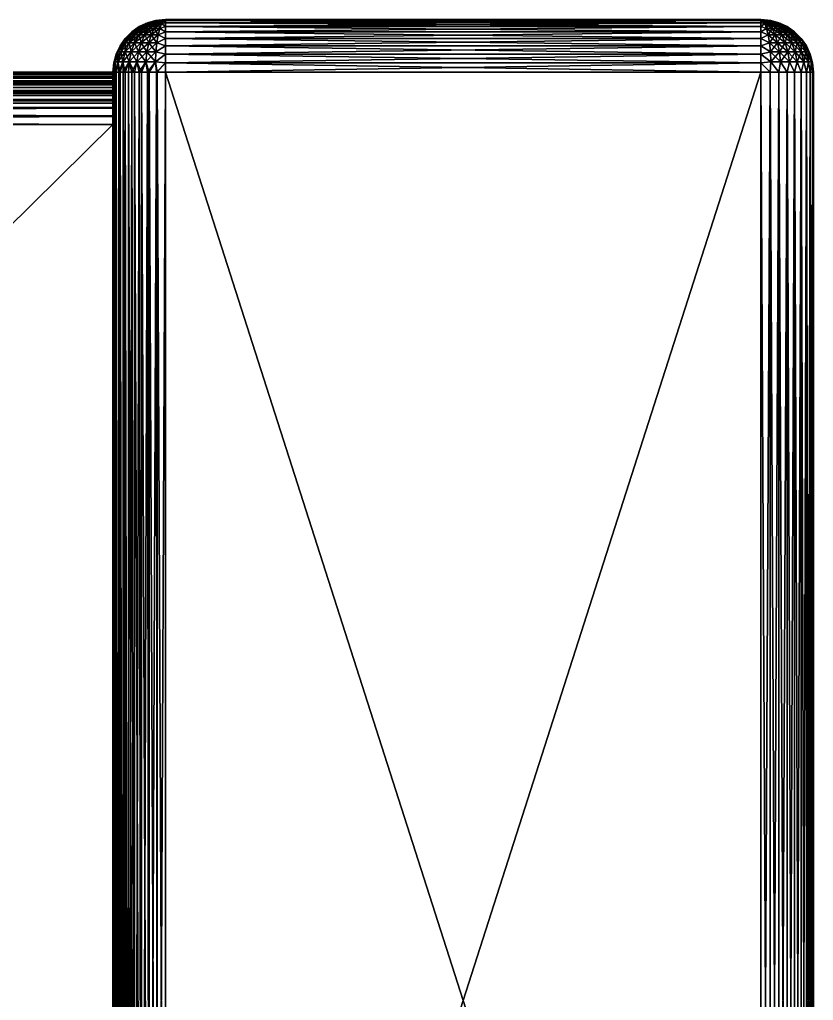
# Model space of a CAD drawing. Extents: x 0 to 3.4, y 0 to 2.1.
# Drawn here: x 2.55 to 3.4, y 1.05 to 2.1 of the extents above; entities that cross this region are included whole.
import ezdxf

# ---------------------------------------------------------------- set-up
doc = ezdxf.new("R2010")
doc.units = 0
doc.layers.add('Triangle_Set', color=253, linetype='CONTINUOUS')
doc.layers.add('Triangle_Set_ncl1_1', color=42, linetype='CONTINUOUS')

msp = doc.modelspace()

# ---------------------------------------------------------------- meshes
at = {"layer": 'Triangle_Set', "color": 253}
mesh = msp.add_polyface(dxfattribs=at)
corners = [(2.696408, 2.099147, -2.64384), (2.70616, 2.1, -2.64384), (2.696408, 2.099147, -0.05616), (2.686952, 2.096613, -0.05616), (2.69705, 2.075041, -2.689638), (2.70616, 2.079939, -2.686861), (2.698413, 2.083551, -2.682788), (2.695414, 2.098921, -2.645977), (2.698413, 2.098921, -2.651587), (2.69705, 2.098921, -2.649927), (2.696038, 2.098921, -2.648033), (2.686952, 2.096613, -2.64384), (2.700073, 2.090535, -2.674441), (2.690963, 2.083551, -2.680528), (2.69422, 2.090535, -2.672666), (2.701967, 2.095725, -2.664919), (2.697936, 2.095725, -2.663696), (2.704023, 2.098921, -2.654586), (2.688826, 2.090535, -2.669783), (2.69422, 2.095725, -2.66171), (2.701967, 2.098921, -2.653962), (2.700073, 2.098921, -2.65295), (2.690963, 2.095725, -2.659037), (2.68829, 2.095725, -2.65578), (2.686304, 2.095725, -2.652064), (2.695414, 2.098921, -0.054023), (2.70616, 2.1, -0.05616), (2.698413, 2.083551, -0.017212), (2.70616, 2.079939, -0.013139), (2.69705, 2.075041, -0.010362), (2.696038, 2.098921, -0.051967), (2.69705, 2.098921, -0.050073), (2.698413, 2.098921, -0.048413), (2.68829, 2.095725, -0.04422), (2.690963, 2.095725, -0.040963), (2.690963, 2.083551, -0.019472), (2.69422, 2.090535, -0.027334), (2.69422, 2.095725, -0.03829), (2.697936, 2.095725, -0.036304), (2.700073, 2.098921, -0.04705), (2.701967, 2.098921, -0.046038), (2.700073, 2.090535, -0.025559), (2.701967, 2.095725, -0.035081)]
mesh.append_faces([[corners[k] for k in face] for face in [(0, 1, 2), (3, 0, 2), (4, 5, 6), (1, 0, 7), (8, 1, 9), (9, 1, 10), (0, 11, 7), (10, 1, 7), (12, 13, 6), (13, 12, 14), (15, 14, 12), (14, 15, 16), (17, 16, 15), (16, 18, 14), (18, 16, 19), (20, 19, 16), (19, 20, 21), (21, 22, 19), (22, 21, 8), (23, 8, 9), (24, 9, 10), (3, 2, 25), (2, 26, 25), (27, 28, 29), (25, 26, 30), (30, 26, 31), (31, 26, 32), (33, 30, 31), (34, 31, 32), (29, 35, 27), (36, 37, 38), (32, 37, 34), (37, 32, 39), (39, 38, 37), (38, 39, 40), (36, 27, 35), (27, 36, 41), (38, 41, 36), (41, 38, 42), (40, 42, 38)]], dxfattribs={"color": 253})
mesh = msp.add_polyface(dxfattribs=at)
corners = [(2.70616, 2.1, -0.05616), (2.70616, 2.1, -2.64384), (3.34384, 2.1, -2.64384), (3.34384, 2.1, -0.05616), (2.696408, 2.099147, -0.05616), (2.70616, 2.092476, -2.67192), (2.70616, 2.096613, -2.663048), (2.701967, 2.095725, -2.664919), (2.70616, 2.099147, -2.653592), (2.704023, 2.098921, -2.654586), (2.70616, 2.079939, -2.686861), (2.70616, 2.086861, -2.679939), (2.698413, 2.083551, -2.682788), (2.700073, 2.090535, -2.674441), (2.701967, 2.098921, -2.653962), (2.700073, 2.098921, -2.65295), (2.698413, 2.098921, -2.651587), (2.697936, 2.095725, -2.663696), (2.70616, 2.096613, -0.036952), (2.701967, 2.095725, -0.035081), (2.704023, 2.098921, -0.045414), (2.70616, 2.086861, -0.020061), (2.70616, 2.079939, -0.013139), (2.698413, 2.083551, -0.017212), (2.700073, 2.098921, -0.04705), (2.701967, 2.098921, -0.046038), (2.70616, 2.092476, -0.02808), (2.700073, 2.090535, -0.025559), (2.70616, 2.099147, -0.046408), (2.698413, 2.098921, -0.048413), (3.34384, 2.086861, -2.679939), (3.34384, 2.092476, -2.67192), (3.34384, 2.096613, -2.663048), (3.34384, 2.099147, -2.653592), (3.34384, 2.099147, -0.046408), (3.34384, 2.096613, -0.036952), (3.34384, 2.092476, -0.02808), (3.34384, 2.086861, -0.020061), (3.34384, 2.079939, -0.013139)]
mesh.append_faces([[corners[k] for k in face] for face in [(0, 1, 2), (0, 2, 3), (4, 1, 0), (5, 6, 7), (8, 1, 9), (10, 11, 12), (11, 5, 13), (6, 8, 9), (12, 11, 13), (13, 5, 7), (7, 6, 9), (9, 1, 14), (14, 1, 15), (15, 1, 16), (17, 9, 14), (18, 19, 20), (21, 22, 23), (24, 0, 25), (26, 21, 27), (18, 26, 19), (19, 26, 27), (27, 21, 23), (0, 28, 20), (29, 0, 24), (28, 18, 20), (25, 0, 20), (19, 25, 20), (10, 30, 11), (11, 31, 5), (5, 32, 6), (6, 33, 8), (8, 2, 1), (2, 8, 33), (33, 6, 32), (32, 5, 31), (28, 0, 34), (18, 28, 35), (26, 18, 36), (21, 26, 37), (22, 21, 38)]], dxfattribs={"color": 253})
mesh = msp.add_polyface(dxfattribs=at)
corners = [(3.34384, 2.092476, -2.67192), (2.70616, 2.086861, -2.679939), (3.34384, 2.086861, -2.679939), (2.70616, 2.079939, -2.686861), (3.34384, 2.079939, -2.686861), (3.34384, 2.079939, -0.013139), (2.70616, 2.086861, -0.020061), (3.34384, 2.086861, -0.020061), (2.70616, 2.092476, -0.02808), (3.34384, 2.092476, -0.02808), (2.70616, 2.096613, -0.036952), (3.34384, 2.096613, -0.036952), (2.70616, 2.099147, -0.046408), (3.34384, 2.099147, -0.046408), (2.70616, 2.1, -0.05616), (3.34384, 2.1, -0.05616), (3.351587, 2.083551, -2.682788), (3.349927, 2.090535, -2.674441), (3.345977, 2.098921, -2.654586), (3.34384, 2.096613, -2.663048), (3.348033, 2.095725, -2.664919), (3.35295, 2.075041, -2.689638), (3.35295, 2.098921, -2.649927), (3.34384, 2.1, -2.64384), (3.351587, 2.098921, -2.651587), (3.34384, 2.099147, -2.653592), (3.349927, 2.098921, -2.65295), (3.348033, 2.098921, -2.653962), (3.352064, 2.095725, -2.663696), (3.348033, 2.095725, -0.035081), (3.345977, 2.098921, -0.045414), (3.35295, 2.075041, -0.010362), (3.351587, 2.083551, -0.017212), (3.349927, 2.090535, -0.025559), (3.348033, 2.098921, -0.046038), (3.349927, 2.098921, -0.04705), (3.351587, 2.098921, -0.048413), (3.35295, 2.098921, -0.050073), (3.352064, 2.095725, -0.036304), (3.353592, 2.099147, -2.64384)]
mesh.append_faces([[corners[k] for k in face] for face in [(0, 1, 2), (2, 3, 4), (5, 6, 7), (7, 8, 9), (9, 10, 11), (11, 12, 13), (13, 14, 15), (16, 2, 4), (0, 2, 17), (18, 19, 20), (19, 0, 20), (20, 0, 17), (17, 2, 16), (16, 4, 21), (22, 23, 24), (23, 25, 18), (24, 23, 26), (26, 23, 27), (25, 19, 18), (27, 23, 18), (28, 26, 27), (17, 28, 20), (27, 20, 28), (20, 27, 18), (29, 11, 30), (11, 13, 30), (31, 5, 32), (13, 15, 30), (5, 7, 32), (7, 9, 33), (9, 11, 29), (32, 7, 33), (33, 9, 29), (30, 15, 34), (34, 15, 35), (35, 15, 36), (36, 15, 37), (30, 38, 29), (38, 30, 34), (23, 39, 15)]], dxfattribs={"color": 253})
mesh = msp.add_polyface(dxfattribs=at)
corners = [(3.353592, 2.099147, -2.64384), (3.34384, 2.1, -2.64384), (3.354586, 2.098921, -2.645977), (3.363048, 2.096613, -2.64384), (3.353962, 2.098921, -2.648033), (3.35295, 2.098921, -2.649927), (3.363696, 2.095725, -2.652064), (3.36171, 2.095725, -2.65578), (3.359037, 2.095725, -2.659037), (3.351587, 2.098921, -2.651587), (3.359037, 2.083551, -2.680528), (3.35295, 2.075041, -2.689638), (3.36171, 2.075041, -2.686981), (3.351587, 2.083551, -2.682788), (3.35578, 2.095725, -2.66171), (3.35578, 2.090535, -2.672666), (3.361174, 2.090535, -2.669783), (3.352064, 2.095725, -2.663696), (3.349927, 2.098921, -2.65295), (3.349927, 2.090535, -2.674441), (3.35295, 2.098921, -0.050073), (3.34384, 2.1, -0.05616), (3.353962, 2.098921, -0.051967), (3.353592, 2.099147, -0.05616), (3.354586, 2.098921, -0.054023), (3.363048, 2.096613, -0.05616), (3.351587, 2.083551, -0.017212), (3.36171, 2.075041, -0.013019), (3.35295, 2.075041, -0.010362), (3.359037, 2.083551, -0.019472), (3.349927, 2.090535, -0.025559), (3.35578, 2.090535, -0.027334), (3.348033, 2.095725, -0.035081), (3.352064, 2.095725, -0.036304), (3.361174, 2.090535, -0.030217), (3.35578, 2.095725, -0.03829), (3.348033, 2.098921, -0.046038), (3.349927, 2.098921, -0.04705), (3.359037, 2.095725, -0.040963), (3.351587, 2.098921, -0.048413), (3.36171, 2.095725, -0.04422), (3.363696, 2.095725, -0.047936), (3.364919, 2.095725, -0.051967)]
mesh.append_faces([[corners[k] for k in face] for face in [(0, 1, 2), (3, 0, 2), (2, 1, 4), (4, 1, 5), (6, 2, 4), (7, 4, 5), (5, 8, 7), (8, 5, 9), (10, 11, 12), (11, 10, 13), (14, 15, 16), (15, 14, 17), (9, 14, 8), (14, 9, 18), (18, 17, 14), (15, 13, 10), (13, 15, 19), (17, 19, 15), (20, 21, 22), (21, 23, 24), (23, 25, 24), (22, 21, 24), (26, 27, 28), (27, 26, 29), (30, 29, 26), (29, 30, 31), (32, 31, 30), (31, 32, 33), (33, 34, 31), (34, 33, 35), (36, 35, 33), (35, 36, 37), (37, 38, 35), (38, 37, 39), (39, 40, 38), (40, 39, 20), (41, 20, 22), (42, 22, 24), (0, 3, 23), (21, 0, 23)]], dxfattribs={"color": 253})
mesh = msp.add_polyface(dxfattribs=at)
corners = [(2.67808, 2.092476, -2.64384), (2.686952, 2.096613, -2.64384), (2.67808, 2.092476, -0.05616), (2.670061, 2.086861, -2.64384), (2.670061, 2.086861, -0.05616), (2.663139, 2.079939, -2.64384), (2.663139, 2.079939, -0.05616), (2.667212, 2.083551, -2.651587), (2.675559, 2.090535, -2.649927), (2.685081, 2.095725, -2.648033), (2.660362, 2.075041, -2.65295), (2.673141, 2.075041, -2.676859), (2.684098, 2.083551, -2.676859), (2.67808, 2.083551, -2.67192), (2.667334, 2.075041, -2.669783), (2.673141, 2.083551, -2.665902), (2.663019, 2.075041, -2.66171), (2.669472, 2.083551, -2.659037), (2.684098, 2.090535, -2.665902), (2.680217, 2.090535, -2.661174), (2.677334, 2.090535, -2.65578), (2.68829, 2.095725, -2.65578), (2.686304, 2.095725, -2.652064), (2.660362, 2.075041, -0.04705), (2.667212, 2.083551, -0.048413), (2.675559, 2.090535, -0.050073), (2.685081, 2.095725, -0.051967), (2.663019, 2.075041, -0.03829), (2.669472, 2.083551, -0.040963), (2.667334, 2.075041, -0.030217), (2.673141, 2.083551, -0.034098), (2.673141, 2.075041, -0.023141), (2.67808, 2.083551, -0.02808), (2.677334, 2.090535, -0.04422), (2.680217, 2.090535, -0.038826), (2.686304, 2.095725, -0.047936), (2.684098, 2.090535, -0.034098), (2.680217, 2.075041, -0.017334), (2.684098, 2.083551, -0.023141)]
mesh.append_faces([[corners[k] for k in face] for face in [(0, 1, 2), (3, 0, 4), (5, 3, 6), (6, 3, 4), (4, 0, 2), (7, 3, 5), (0, 3, 8), (9, 0, 8), (8, 3, 7), (7, 5, 10), (11, 12, 13), (14, 13, 15), (16, 15, 17), (10, 17, 7), (18, 15, 13), (15, 18, 19), (19, 17, 15), (17, 19, 20), (21, 20, 19), (20, 7, 17), (7, 20, 8), (22, 8, 20), (23, 6, 24), (6, 4, 24), (4, 2, 25), (24, 4, 25), (25, 2, 26), (27, 24, 28), (29, 28, 30), (31, 30, 32), (25, 28, 24), (28, 25, 33), (26, 33, 25), (33, 30, 28), (30, 33, 34), (35, 34, 33), (34, 32, 30), (32, 34, 36), (32, 37, 31), (37, 32, 38)]], dxfattribs={"color": 253})
mesh = msp.add_polyface(dxfattribs=at)
corners = [(2.686952, 2.096613, -2.64384), (2.696408, 2.099147, -2.64384), (2.686952, 2.096613, -0.05616), (2.67808, 2.092476, -0.05616), (2.695414, 2.098921, -2.645977), (2.685081, 2.095725, -2.648033), (2.67808, 2.092476, -2.64384), (2.68829, 2.075041, -2.686981), (2.698413, 2.083551, -2.682788), (2.690963, 2.083551, -2.680528), (2.680217, 2.075041, -2.682666), (2.684098, 2.083551, -2.676859), (2.69422, 2.090535, -2.672666), (2.688826, 2.090535, -2.669783), (2.67808, 2.083551, -2.67192), (2.684098, 2.090535, -2.665902), (2.69422, 2.095725, -2.66171), (2.690963, 2.095725, -2.659037), (2.680217, 2.090535, -2.661174), (2.68829, 2.095725, -2.65578), (2.677334, 2.090535, -2.65578), (2.686304, 2.095725, -2.652064), (2.698413, 2.098921, -2.651587), (2.69705, 2.098921, -2.649927), (2.675559, 2.090535, -2.649927), (2.696038, 2.098921, -2.648033), (2.685081, 2.095725, -0.051967), (2.695414, 2.098921, -0.054023), (2.677334, 2.090535, -0.04422), (2.686304, 2.095725, -0.047936), (2.696038, 2.098921, -0.051967), (2.680217, 2.090535, -0.038826), (2.68829, 2.095725, -0.04422), (2.684098, 2.090535, -0.034098), (2.690963, 2.095725, -0.040963), (2.69705, 2.098921, -0.050073), (2.684098, 2.083551, -0.023141), (2.68829, 2.075041, -0.013019), (2.680217, 2.075041, -0.017334), (2.690963, 2.083551, -0.019472), (2.69705, 2.075041, -0.010362), (2.67808, 2.083551, -0.02808), (2.688826, 2.090535, -0.030217), (2.69422, 2.095725, -0.03829), (2.69422, 2.090535, -0.027334)]
mesh.append_faces([[corners[k] for k in face] for face in [(0, 1, 2), (3, 0, 2), (4, 0, 5), (0, 6, 5), (7, 8, 9), (10, 9, 11), (12, 11, 9), (11, 12, 13), (13, 14, 11), (14, 13, 15), (16, 15, 13), (15, 16, 17), (17, 18, 15), (18, 17, 19), (20, 19, 21), (22, 19, 17), (23, 21, 19), (24, 21, 5), (25, 5, 21), (5, 25, 4), (26, 2, 27), (3, 2, 26), (28, 26, 29), (27, 29, 26), (29, 27, 30), (31, 29, 32), (32, 33, 31), (33, 32, 34), (30, 32, 29), (35, 34, 32), (36, 37, 38), (37, 36, 39), (39, 40, 37), (33, 36, 41), (36, 33, 42), (34, 42, 33), (42, 34, 43), (42, 39, 36), (39, 42, 44), (43, 44, 42)]], dxfattribs={"color": 253})
mesh = msp.add_polyface(dxfattribs=at)
corners = [(3.37192, 2.092476, -2.64384), (3.363048, 2.096613, -2.64384), (3.364919, 2.095725, -2.648033), (3.354586, 2.098921, -2.645977), (3.372666, 2.090535, -2.65578), (3.363696, 2.095725, -2.652064), (3.369783, 2.090535, -2.661174), (3.36171, 2.095725, -2.65578), (3.37192, 2.083551, -2.67192), (3.365902, 2.090535, -2.665902), (3.359037, 2.095725, -2.659037), (3.353962, 2.098921, -2.648033), (3.369783, 2.075041, -2.682666), (3.365902, 2.083551, -2.676859), (3.36171, 2.075041, -2.686981), (3.359037, 2.083551, -2.680528), (3.361174, 2.090535, -2.669783), (3.35578, 2.095725, -2.66171), (3.35578, 2.090535, -2.672666), (3.363048, 2.096613, -0.05616), (3.364919, 2.095725, -0.051967), (3.354586, 2.098921, -0.054023), (3.37192, 2.092476, -0.05616), (3.359037, 2.083551, -0.019472), (3.369783, 2.075041, -0.017334), (3.36171, 2.075041, -0.013019), (3.365902, 2.083551, -0.023141), (3.35578, 2.090535, -0.027334), (3.361174, 2.090535, -0.030217), (3.37192, 2.083551, -0.02808), (3.365902, 2.090535, -0.034098), (3.35578, 2.095725, -0.03829), (3.359037, 2.095725, -0.040963), (3.369783, 2.090535, -0.038826), (3.36171, 2.095725, -0.04422), (3.372666, 2.090535, -0.04422), (3.363696, 2.095725, -0.047936), (3.35295, 2.098921, -0.050073), (3.374441, 2.090535, -0.050073), (3.353962, 2.098921, -0.051967), (3.353592, 2.099147, -0.05616)]
mesh.append_faces([[corners[k] for k in face] for face in [(0, 1, 2), (2, 1, 3), (4, 2, 5), (3, 5, 2), (5, 6, 4), (6, 5, 7), (8, 6, 9), (7, 9, 6), (9, 7, 10), (11, 7, 5), (12, 8, 13), (13, 14, 12), (14, 13, 15), (9, 13, 8), (13, 9, 16), (10, 16, 9), (16, 10, 17), (16, 15, 13), (15, 16, 18), (19, 20, 21), (19, 22, 20), (23, 24, 25), (24, 23, 26), (27, 26, 23), (26, 27, 28), (28, 29, 26), (29, 28, 30), (31, 30, 28), (30, 31, 32), (32, 33, 30), (33, 32, 34), (34, 35, 33), (35, 34, 36), (37, 36, 34), (36, 38, 35), (38, 36, 20), (39, 20, 36), (1, 0, 19), (40, 1, 19), (19, 0, 22)]], dxfattribs={"color": 253})
mesh = msp.add_polyface(dxfattribs=at)
corners = [(3.386861, 2.079939, -2.64384), (3.379939, 2.086861, -2.64384), (3.382788, 2.083551, -2.651587), (3.37192, 2.092476, -2.64384), (3.374441, 2.090535, -2.649927), (3.389638, 2.075041, -2.65295), (3.364919, 2.095725, -2.648033), (3.386981, 2.075041, -2.66171), (3.380528, 2.083551, -2.659037), (3.382666, 2.075041, -2.669783), (3.376859, 2.083551, -2.665902), (3.376859, 2.075041, -2.676859), (3.37192, 2.083551, -2.67192), (3.372666, 2.090535, -2.65578), (3.369783, 2.090535, -2.661174), (3.369783, 2.075041, -2.682666), (3.379939, 2.086861, -0.05616), (3.386861, 2.079939, -0.05616), (3.382788, 2.083551, -0.048413), (3.37192, 2.092476, -0.05616), (3.374441, 2.090535, -0.050073), (3.364919, 2.095725, -0.051967), (3.389638, 2.075041, -0.04705), (3.365902, 2.083551, -0.023141), (3.376859, 2.075041, -0.023141), (3.369783, 2.075041, -0.017334), (3.37192, 2.083551, -0.02808), (3.382666, 2.075041, -0.030217), (3.376859, 2.083551, -0.034098), (3.386981, 2.075041, -0.03829), (3.380528, 2.083551, -0.040963), (3.365902, 2.090535, -0.034098), (3.369783, 2.090535, -0.038826), (3.372666, 2.090535, -0.04422)]
mesh.append_faces([[corners[k] for k in face] for face in [(0, 1, 2), (1, 3, 4), (5, 0, 2), (2, 1, 4), (4, 3, 6), (2, 7, 5), (7, 2, 8), (8, 9, 7), (9, 8, 10), (10, 11, 9), (11, 10, 12), (4, 8, 2), (8, 4, 13), (6, 13, 4), (13, 10, 8), (10, 13, 14), (14, 12, 10), (12, 15, 11), (16, 17, 18), (19, 16, 20), (21, 19, 20), (20, 16, 18), (18, 17, 22), (23, 24, 25), (24, 23, 26), (26, 27, 24), (27, 26, 28), (28, 29, 27), (29, 28, 30), (30, 22, 29), (22, 30, 18), (31, 28, 26), (28, 31, 32), (32, 30, 28), (30, 32, 33), (33, 18, 30), (18, 33, 20), (1, 0, 16), (3, 1, 19), (19, 1, 16), (16, 0, 17)]], dxfattribs={"color": 253})
mesh = msp.add_polyface(dxfattribs=at)
corners = [(2.653387, 2.063048, -2.64384), (2.657524, 2.07192, -2.64384), (2.653387, 2.063048, -0.05616), (2.663139, 2.079939, -2.64384), (2.657524, 2.07192, -0.05616), (2.663139, 2.079939, -0.05616), (2.650853, 2.053592, -2.64384), (2.660362, 2.075041, -2.65295), (2.655272, 2.065332, -2.653962), (2.652137, 2.054796, -2.654586), (2.669472, 2.065332, -2.680528), (2.660362, 2.054796, -2.674441), (2.667212, 2.054796, -2.682788), (2.663019, 2.065332, -2.672666), (2.655272, 2.054796, -2.664919), (2.658224, 2.065332, -2.663696), (2.673141, 2.075041, -2.676859), (2.667334, 2.075041, -2.669783), (2.663019, 2.075041, -2.66171), (2.673141, 2.083551, -2.665902), (2.669472, 2.083551, -2.659037), (2.655272, 2.065332, -0.046038), (2.660362, 2.075041, -0.04705), (2.652137, 2.054796, -0.045414), (2.655272, 2.054796, -0.035081), (2.658224, 2.065332, -0.036304), (2.663019, 2.075041, -0.03829), (2.667212, 2.083551, -0.048413), (2.660362, 2.054796, -0.025559), (2.663019, 2.065332, -0.027334), (2.667212, 2.054796, -0.017212), (2.669472, 2.065332, -0.019472), (2.667334, 2.075041, -0.030217), (2.669472, 2.083551, -0.040963)]
mesh.append_faces([[corners[k] for k in face] for face in [(0, 1, 2), (1, 3, 4), (2, 1, 4), (4, 3, 5), (0, 2, 6), (3, 1, 7), (1, 0, 8), (7, 1, 8), (8, 0, 9), (10, 11, 12), (11, 10, 13), (13, 14, 11), (14, 13, 15), (16, 13, 10), (13, 16, 17), (17, 15, 13), (15, 17, 18), (19, 18, 17), (15, 9, 14), (9, 15, 8), (18, 8, 15), (8, 18, 7), (20, 7, 18), (2, 4, 21), (4, 5, 22), (21, 4, 22), (23, 2, 21), (21, 24, 23), (24, 21, 25), (22, 25, 21), (25, 22, 26), (27, 26, 22), (25, 28, 24), (28, 25, 29), (29, 30, 28), (30, 29, 31), (26, 29, 25), (29, 26, 32), (33, 32, 26), (32, 31, 29)]], dxfattribs={"color": 253})
mesh = msp.add_polyface(dxfattribs=at)
corners = [(2.696038, 2.065332, -2.694728), (2.70616, 2.07192, -2.692476), (2.69705, 2.075041, -2.689638), (2.70616, 2.079939, -2.686861), (2.695414, 2.054796, -2.697863), (2.70616, 2.063048, -2.696613), (2.685081, 2.054796, -2.694728), (2.686304, 2.065332, -2.691776), (2.68829, 2.075041, -2.686981), (2.698413, 2.083551, -2.682788), (2.675559, 2.054796, -2.689638), (2.677334, 2.065332, -2.686981), (2.667212, 2.054796, -2.682788), (2.669472, 2.065332, -2.680528), (2.680217, 2.075041, -2.682666), (2.690963, 2.083551, -2.680528), (2.673141, 2.075041, -2.676859), (2.684098, 2.083551, -2.676859), (2.67808, 2.083551, -2.67192), (2.667334, 2.075041, -2.669783), (2.70616, 2.079939, -0.013139), (2.70616, 2.07192, -0.007524), (2.69705, 2.075041, -0.010362), (2.70616, 2.063048, -0.003387), (2.696038, 2.065332, -0.005272), (2.695414, 2.054796, -0.002137), (2.669472, 2.065332, -0.019472), (2.667334, 2.075041, -0.030217), (2.673141, 2.075041, -0.023141), (2.673141, 2.083551, -0.034098), (2.675559, 2.054796, -0.010362), (2.667212, 2.054796, -0.017212), (2.677334, 2.065332, -0.013019), (2.685081, 2.054796, -0.005272), (2.686304, 2.065332, -0.008224), (2.680217, 2.075041, -0.017334), (2.68829, 2.075041, -0.013019), (2.70616, 2.053592, -2.699147), (3.34384, 2.063048, -2.696613), (3.34384, 2.07192, -2.692476)]
mesh.append_faces([[corners[k] for k in face] for face in [(0, 1, 2), (1, 3, 2), (4, 5, 0), (5, 1, 0), (0, 6, 4), (6, 0, 7), (2, 7, 0), (7, 2, 8), (9, 8, 2), (7, 10, 6), (10, 7, 11), (11, 12, 10), (12, 11, 13), (8, 11, 7), (11, 8, 14), (15, 14, 8), (14, 13, 11), (13, 14, 16), (17, 16, 14), (18, 19, 16), (20, 21, 22), (21, 23, 24), (22, 21, 24), (24, 23, 25), (26, 27, 28), (29, 28, 27), (26, 30, 31), (30, 26, 32), (32, 33, 30), (33, 32, 34), (28, 32, 26), (32, 28, 35), (35, 34, 32), (34, 35, 36), (34, 25, 33), (25, 34, 24), (36, 24, 34), (24, 36, 22), (37, 38, 5), (5, 39, 1)]], dxfattribs={"color": 253})
mesh = msp.add_polyface(dxfattribs=at)
corners = [(2.70616, 2.07192, -2.692476), (3.34384, 2.079939, -2.686861), (2.70616, 2.079939, -2.686861), (3.34384, 2.07192, -2.692476), (2.70616, 2.063048, -2.696613), (3.34384, 2.063048, -2.696613), (2.70616, 2.07192, -0.007524), (3.34384, 2.063048, -0.003387), (2.70616, 2.063048, -0.003387), (2.70616, 2.079939, -0.013139), (3.34384, 2.07192, -0.007524), (3.34384, 2.053592, -0.000853), (3.34384, 2.079939, -0.013139), (3.35295, 2.075041, -2.689638), (3.353962, 2.065332, -2.694728), (3.354586, 2.054796, -2.697863), (3.374441, 2.054796, -2.689638), (3.380528, 2.065332, -2.680528), (3.372666, 2.065332, -2.686981), (3.364919, 2.054796, -2.694728), (3.363696, 2.065332, -2.691776), (3.376859, 2.075041, -2.676859), (3.369783, 2.075041, -2.682666), (3.36171, 2.075041, -2.686981), (3.353962, 2.065332, -0.005272), (3.35295, 2.075041, -0.010362), (3.354586, 2.054796, -0.002137), (3.364919, 2.054796, -0.005272), (3.363696, 2.065332, -0.008224), (3.36171, 2.075041, -0.013019), (3.374441, 2.054796, -0.010362), (3.372666, 2.065332, -0.013019), (3.382788, 2.054796, -0.017212), (3.380528, 2.065332, -0.019472), (3.369783, 2.075041, -0.017334), (3.376859, 2.075041, -0.023141)]
mesh.append_faces([[corners[k] for k in face] for face in [(0, 1, 2), (1, 0, 3), (3, 4, 5), (6, 7, 8), (6, 9, 10), (11, 8, 7), (7, 6, 10), (10, 9, 12), (1, 3, 13), (3, 5, 14), (13, 3, 14), (14, 5, 15), (16, 17, 18), (18, 19, 16), (19, 18, 20), (21, 18, 17), (18, 21, 22), (22, 20, 18), (20, 22, 23), (20, 15, 19), (15, 20, 14), (23, 14, 20), (14, 23, 13), (7, 10, 24), (10, 12, 25), (24, 10, 25), (26, 7, 24), (11, 7, 26), (24, 27, 26), (27, 24, 28), (25, 28, 24), (28, 25, 29), (28, 30, 27), (30, 28, 31), (31, 32, 30), (32, 31, 33), (29, 31, 28), (31, 29, 34), (34, 33, 31), (33, 34, 35)]], dxfattribs={"color": 253})
mesh = msp.add_polyface(dxfattribs=at)
corners = [(3.397863, 2.054796, -2.654586), (3.396613, 2.063048, -2.64384), (3.394728, 2.065332, -2.653962), (3.392476, 2.07192, -2.64384), (3.389638, 2.075041, -2.65295), (3.386861, 2.079939, -2.64384), (3.399147, 2.053592, -2.64384), (3.394728, 2.054796, -2.664919), (3.391776, 2.065332, -2.663696), (3.386981, 2.075041, -2.66171), (3.389638, 2.054796, -2.674441), (3.386981, 2.065332, -2.672666), (3.382788, 2.054796, -2.682788), (3.380528, 2.065332, -2.680528), (3.382666, 2.075041, -2.669783), (3.376859, 2.075041, -2.676859), (3.374441, 2.054796, -2.689638), (3.386861, 2.079939, -0.05616), (3.392476, 2.07192, -0.05616), (3.389638, 2.075041, -0.04705), (3.396613, 2.063048, -0.05616), (3.394728, 2.065332, -0.046038), (3.399147, 2.053592, -0.05616), (3.397863, 2.054796, -0.045414), (3.380528, 2.065332, -0.019472), (3.389638, 2.054796, -0.025559), (3.382788, 2.054796, -0.017212), (3.386981, 2.065332, -0.027334), (3.394728, 2.054796, -0.035081), (3.391776, 2.065332, -0.036304), (3.376859, 2.075041, -0.023141), (3.382666, 2.075041, -0.030217), (3.386981, 2.075041, -0.03829)]
mesh.append_faces([[corners[k] for k in face] for face in [(0, 1, 2), (2, 3, 4), (3, 5, 4), (1, 3, 2), (6, 1, 0), (2, 7, 0), (7, 2, 8), (4, 8, 2), (8, 4, 9), (8, 10, 7), (10, 8, 11), (11, 12, 10), (12, 11, 13), (9, 11, 8), (11, 9, 14), (14, 13, 11), (13, 14, 15), (13, 16, 12), (17, 18, 19), (18, 20, 21), (20, 22, 23), (19, 18, 21), (21, 20, 23), (24, 25, 26), (25, 24, 27), (27, 28, 25), (28, 27, 29), (30, 27, 24), (27, 30, 31), (31, 29, 27), (29, 31, 32), (29, 23, 28), (23, 29, 21), (32, 21, 29), (21, 32, 19), (1, 6, 20), (3, 1, 18), (5, 3, 17), (17, 3, 18), (18, 1, 20)]], dxfattribs={"color": 253})
mesh = msp.add_polyface(dxfattribs=at)
corners = [(2.653387, 2.063048, -0.05616), (2.650853, 2.053592, -0.05616), (2.650853, 2.053592, -2.64384), (2.65, 2.04384, -2.58768), (2.695414, 2.054796, -2.697863), (2.697375, 2.04384, -2.699309), (2.70616, 2.053592, -2.699147), (2.688806, 2.04384, -2.697251), (2.680664, 2.04384, -2.693879), (2.685081, 2.054796, -2.694728), (2.67315, 2.04384, -2.689274), (2.667212, 2.054796, -2.682788), (2.666449, 2.04384, -2.683551), (2.656121, 2.04384, -2.669336), (2.660726, 2.04384, -2.67685), (2.660362, 2.054796, -2.674441), (2.652749, 2.04384, -2.661194), (2.655272, 2.054796, -2.664919), (2.65, 2.04384, -2.64384), (2.650691, 2.04384, -2.652625), (2.652137, 2.054796, -2.654586), (2.70616, 2.04384, -2.7), (2.653387, 2.063048, -2.64384), (2.675559, 2.054796, -2.689638), (2.70616, 2.063048, -2.696613), (2.650853, 2.04384, -0.046408), (2.652137, 2.054796, -0.045414), (2.686952, 2.04384, -0.003387), (2.67808, 2.04384, -0.007524), (2.685081, 2.054796, -0.005272), (2.70616, 2.04384), (2.696408, 2.04384, -0.000853), (2.70616, 2.053592, -0.000853), (2.695414, 2.054796, -0.002137), (2.670061, 2.04384, -0.013139), (2.675559, 2.054796, -0.010362), (2.70616, 2.063048, -0.003387), (2.663139, 2.04384, -0.020061), (2.667212, 2.054796, -0.017212), (2.657524, 2.04384, -0.02808), (2.660362, 2.054796, -0.025559), (2.653387, 2.04384, -0.036952), (2.655272, 2.054796, -0.035081)]
mesh.append_faces([[corners[k] for k in face] for face in [(0, 1, 2), (3, 2, 1), (4, 5, 6), (7, 5, 4), (8, 7, 9), (10, 11, 12), (13, 14, 15), (16, 13, 17), (18, 19, 2), (2, 19, 20), (17, 13, 15), (9, 7, 4), (5, 21, 6), (20, 16, 17), (22, 2, 20), (19, 16, 20), (14, 12, 11), (10, 8, 23), (15, 14, 11), (11, 10, 23), (23, 8, 9), (6, 24, 4), (25, 1, 26), (27, 28, 29), (30, 31, 32), (32, 31, 33), (28, 34, 35), (29, 28, 35), (33, 27, 29), (36, 32, 33), (31, 27, 33), (34, 37, 38), (37, 39, 40), (39, 41, 42), (35, 34, 38), (38, 37, 40), (41, 25, 26), (40, 39, 42), (1, 0, 26), (42, 41, 26)]], dxfattribs={"color": 253})
mesh = msp.add_polyface(dxfattribs=at)
corners = [(2.70616, 2.04384, -2.7), (3.34384, 2.053592, -2.699147), (2.70616, 2.053592, -2.699147), (3.34384, 2.063048, -2.696613), (2.70616, 2.063048, -0.003387), (3.34384, 2.053592, -0.000853), (2.70616, 2.053592, -0.000853), (3.34384, 2.04384), (3.399147, 2.04384, -2.653592), (3.4, 2.04384, -2.64384), (3.399147, 2.053592, -2.64384), (3.397863, 2.054796, -2.654586), (3.392476, 2.04384, -2.67192), (3.396613, 2.04384, -2.663048), (3.394728, 2.054796, -2.664919), (3.363048, 2.04384, -2.696613), (3.37192, 2.04384, -2.692476), (3.364919, 2.054796, -2.694728), (3.34384, 2.04384, -2.7), (3.353592, 2.04384, -2.699147), (3.354586, 2.054796, -2.697863), (3.379939, 2.04384, -2.686861), (3.374441, 2.054796, -2.689638), (3.386861, 2.04384, -2.679939), (3.382788, 2.054796, -2.682788), (3.389638, 2.054796, -2.674441), (3.353592, 2.04384, -0.000853), (3.354586, 2.054796, -0.002137), (3.396613, 2.04384, -0.036952), (3.392476, 2.04384, -0.02808), (3.394728, 2.054796, -0.035081), (3.4, 2.04384, -0.05616), (3.399147, 2.04384, -0.046408), (3.399147, 2.053592, -0.05616), (3.397863, 2.054796, -0.045414), (3.386861, 2.04384, -0.020061), (3.389638, 2.054796, -0.025559), (3.379939, 2.04384, -0.013139), (3.382788, 2.054796, -0.017212), (3.37192, 2.04384, -0.007524), (3.374441, 2.054796, -0.010362), (3.363048, 2.04384, -0.003387), (3.364919, 2.054796, -0.005272), (3.396613, 2.063048, -0.05616)]
mesh.append_faces([[corners[k] for k in face] for face in [(0, 1, 2), (3, 2, 1), (4, 5, 6), (7, 6, 5), (8, 9, 10), (11, 8, 10), (12, 13, 14), (15, 16, 17), (18, 19, 1), (1, 19, 20), (16, 21, 22), (17, 16, 22), (14, 13, 11), (20, 15, 17), (3, 1, 20), (19, 15, 20), (21, 23, 24), (23, 12, 25), (22, 21, 24), (24, 23, 25), (13, 8, 11), (25, 12, 14), (26, 5, 27), (28, 29, 30), (31, 32, 33), (33, 32, 34), (29, 35, 36), (30, 29, 36), (34, 28, 30), (32, 28, 34), (35, 37, 38), (37, 39, 40), (39, 41, 42), (36, 35, 38), (38, 37, 40), (41, 26, 27), (40, 39, 42), (42, 41, 27), (10, 9, 33), (43, 10, 33)]], dxfattribs={"color": 253})
mesh = msp.add_polyface(dxfattribs=at)
corners = [(0.75, 2.04384, -0.05616), (0.749381, 2.035524, -0.064476), (0.749793, 2.010469, -0.060996), (0.75, 1.98768, -0.05616), (0.749999, 1.997024, -0.056948), (0.749914, 2.006108, -0.05927), (0.749573, 2.014684, -0.063087), (0.749217, 2.018704, -0.065512), (0.748685, 2.02248, -0.068241), (0.75, 2.04384, -2.64384), (0.749147, 2.04384, -2.653592), (0.75, 1.98768, -2.64384), (0.749147, 0.05616, -2.653592), (0.748354, 2.024193, -2.630345), (0.749381, 2.035524, -2.635524), (0.748958, 2.020733, -2.633074), (0.749664, 2.013196, -2.637709), (0.749936, 2.005037, -2.641086), (0.749996, 1.996445, -2.643152), (0.749793, 2.039004, -2.610469), (0.75, 2.04384, -2.58768), (0.749999, 2.043052, -2.597024), (0.749914, 2.04073, -2.606108), (0.749573, 2.036913, -2.614684), (0.749217, 2.034488, -2.618704), (0.747537, 2.027391, -2.627391), (0.748685, 2.031759, -2.62248), (0.748958, 2.033074, -0.079267), (0.748354, 2.030345, -0.075807), (0.749664, 2.037709, -0.086804), (0.749936, 2.041086, -0.094963), (0.749996, 2.043152, -0.103555), (0.75, 2.04384, -0.11232), (0.749147, 2.053592, -2.64384), (0.749147, 2.053592, -0.05616), (0.747863, 2.054796, -2.654586), (0.749147, 2.04384, -0.046408), (0.747863, 2.054796, -0.045414), (0.75, 0.11232, -0.05616), (0.749147, 0.05616, -0.046408), (2.650001, 1.997024, -2.643052), (2.65, 1.98768, -2.64384), (2.65, 2.04384, -2.64384)]
mesh.append_faces([[corners[k] for k in face] for face in [(0, 1, 2), (3, 0, 4), (4, 0, 5), (5, 0, 2), (2, 1, 6), (6, 1, 7), (7, 1, 8), (9, 10, 11), (11, 10, 12), (13, 14, 15), (14, 9, 16), (15, 14, 16), (16, 9, 17), (9, 11, 18), (17, 9, 18), (9, 14, 19), (20, 9, 21), (21, 9, 22), (22, 9, 19), (19, 14, 23), (23, 14, 24), (14, 25, 26), (24, 14, 26), (27, 28, 1), (29, 27, 1), (30, 29, 0), (31, 0, 32), (31, 30, 0), (0, 29, 1), (9, 20, 33), (0, 34, 32), (20, 32, 33), (32, 34, 33), (9, 33, 10), (10, 33, 35), (34, 0, 36), (37, 34, 36), (0, 3, 36), (3, 38, 36), (38, 39, 36), (40, 41, 42)]], dxfattribs={"color": 253})
mesh = msp.add_polyface(dxfattribs=at)
corners = [(2.650086, 2.006108, -2.64073), (2.650001, 1.997024, -2.643052), (2.65, 2.04384, -2.64384), (2.650207, 2.010469, -2.639004), (2.650427, 2.014684, -2.636913), (2.650619, 2.035524, -2.635524), (2.651315, 2.02248, -2.631759), (2.652463, 2.027391, -2.627391), (2.650783, 2.018704, -2.634488), (2.65, 1.98768, -2.64384), (2.650691, 2.04384, -2.652625), (2.652463, 2.027391, -0.072609), (2.650619, 2.035524, -0.064476), (2.651646, 2.024193, -0.069655), (2.65, 2.04384, -0.05616), (2.650336, 2.013196, -0.062291), (2.651042, 2.020733, -0.066926), (2.650853, 2.04384, -0.046408), (2.65, 1.98768, -0.05616), (2.650064, 2.005037, -0.058914), (2.650004, 1.996445, -0.056848), (2.650853, 2.053592, -2.64384), (2.65, 2.04384, -2.58768), (2.650336, 2.037709, -2.613196), (2.651646, 2.030345, -2.624193), (2.651042, 2.033074, -2.620733), (2.650064, 2.041086, -2.605037), (2.650004, 2.043152, -2.596445), (2.650086, 2.04073, -0.093892), (2.650001, 2.043052, -0.102976), (2.650207, 2.039004, -0.089531), (2.650427, 2.036913, -0.085316), (2.651315, 2.031759, -0.07752), (2.650783, 2.034488, -0.081296), (2.65, 2.04384, -0.11232), (2.650853, 2.053592, -0.05616), (3.34384, 2.053592, -2.699147), (2.70616, 2.04384, -2.7), (3.34384, 2.04384, -2.7), (3.353592, 2.04384, -0.000853), (3.34384, 0.05616), (3.34384, 2.04384), (2.70616, 2.053592, -0.000853), (2.70616, 2.04384), (3.34384, 2.053592, -0.000853), (3.399147, 2.053592, -0.05616), (3.4, 2.04384, -2.64384), (3.4, 2.04384, -0.05616)]
mesh.append_faces([[corners[k] for k in face] for face in [(0, 1, 2), (3, 0, 2), (4, 3, 5), (6, 5, 7), (8, 4, 5), (6, 8, 5), (5, 3, 2), (2, 9, 10), (11, 12, 13), (12, 14, 15), (13, 12, 16), (14, 17, 18), (16, 12, 15), (15, 14, 19), (19, 14, 20), (20, 14, 18), (2, 21, 22), (5, 2, 23), (7, 5, 24), (24, 5, 25), (25, 5, 23), (23, 2, 26), (26, 2, 27), (27, 2, 22), (28, 29, 14), (30, 28, 14), (31, 30, 12), (32, 12, 11), (33, 31, 12), (32, 33, 12), (29, 34, 14), (12, 30, 14), (14, 34, 35), (34, 22, 35), (14, 35, 17), (36, 37, 38), (39, 40, 41), (42, 41, 43), (41, 44, 39), (45, 46, 47)]], dxfattribs={"color": 253})
mesh = msp.add_polyface(dxfattribs=at)
corners = [(2.652463, 0.072609, -0.072609), (2.650619, 0.064476, -0.064476), (2.651646, 0.069655, -0.075807), (2.651042, 0.066926, -0.079267), (2.70616, 2.04384, -2.7), (2.70616, 0.05616, -2.7), (3.34384, 0.05616, -2.7), (2.652463, 0.072609, -2.627391), (2.651315, 0.068241, -2.62248), (2.650619, 0.064476, -2.635524), (2.697375, 0.05616, -2.699309), (2.697375, 2.04384, -2.699309), (2.688806, 0.05616, -2.697251), (2.688806, 2.04384, -2.697251), (2.680664, 0.05616, -2.693879), (2.680664, 2.04384, -2.693879), (2.67315, 0.05616, -2.689274), (2.67315, 2.04384, -2.689274), (2.666449, 0.05616, -2.683551), (2.666449, 2.04384, -2.683551), (2.65, 0.05616, -2.64384), (2.650691, 0.05616, -2.652625), (2.65, 0.11232, -2.64384), (2.650336, 0.086804, -2.637709), (2.651646, 0.075807, -2.630345), (2.651042, 0.079267, -2.633074), (2.652749, 0.05616, -2.661194), (2.656121, 0.05616, -2.669336), (2.652749, 2.04384, -2.661194), (2.660726, 0.05616, -2.67685), (2.656121, 2.04384, -2.669336), (2.650064, 0.094963, -2.641086), (2.650004, 0.103555, -2.643152), (2.660726, 2.04384, -2.67685), (2.650691, 2.04384, -2.652625), (2.656121, 0.05616, -0.030664), (2.652749, 0.05616, -0.038806), (2.653387, 2.04384, -0.036952), (2.660726, 0.05616, -0.02315), (2.657524, 2.04384, -0.02808), (2.666449, 0.05616, -0.016449), (2.663139, 2.04384, -0.020061), (2.67315, 0.05616, -0.010726), (2.670061, 2.04384, -0.013139), (2.680664, 0.05616, -0.006121), (2.67808, 2.04384, -0.007524), (2.688806, 0.05616, -0.002749), (2.686952, 2.04384, -0.003387), (2.697375, 0.05616, -0.000691), (2.696408, 2.04384, -0.000853), (2.70616, 0.05616), (2.70616, 2.04384), (2.650691, 0.05616, -0.047375), (2.65, 0.05616, -0.05616), (2.65, 0.11232, -0.05616), (2.650001, 0.102976, -0.056948), (2.650086, 0.093892, -0.05927), (2.650207, 0.089531, -0.060996), (2.650427, 0.085316, -0.063087), (2.650783, 0.081296, -0.065512), (2.651315, 0.07752, -0.068241), (2.650853, 2.04384, -0.046408)]
mesh.append_faces([[corners[k] for k in face] for face in [(0, 1, 2), (2, 1, 3), (4, 5, 6), (7, 8, 9), (10, 5, 11), (12, 10, 13), (14, 12, 15), (16, 14, 17), (18, 16, 19), (20, 21, 22), (9, 20, 23), (7, 9, 24), (24, 9, 25), (26, 27, 28), (25, 9, 23), (27, 29, 30), (23, 20, 31), (31, 20, 32), (29, 18, 33), (32, 20, 22), (26, 28, 21), (22, 21, 34), (35, 36, 37), (38, 35, 39), (40, 38, 41), (42, 40, 43), (44, 42, 45), (46, 44, 47), (48, 46, 49), (50, 48, 51), (52, 53, 54), (54, 53, 55), (55, 53, 56), (56, 53, 57), (57, 53, 1), (58, 57, 1), (59, 58, 1), (60, 59, 1), (0, 60, 1), (36, 52, 61)]], dxfattribs={"color": 253})
mesh = msp.add_polyface(dxfattribs=at)
corners = [(2.70616, 0.05616), (2.70616, 2.04384), (3.34384, 2.04384), (3.34384, 2.04384, -2.7), (2.70616, 2.04384, -2.7), (3.34384, 0.05616, -2.7), (3.4, 0.05616, -2.64384), (3.4, 2.04384, -0.05616), (3.4, 2.04384, -2.64384), (2.652749, 2.04384, -2.661194), (2.656121, 0.05616, -2.669336), (2.656121, 2.04384, -2.669336), (2.660726, 0.05616, -2.67685), (2.660726, 2.04384, -2.67685), (2.666449, 0.05616, -2.683551), (2.666449, 2.04384, -2.683551), (2.67315, 0.05616, -2.689274), (2.67315, 2.04384, -2.689274), (2.680664, 0.05616, -2.693879), (2.680664, 2.04384, -2.693879), (2.688806, 0.05616, -2.697251), (2.688806, 2.04384, -2.697251), (2.697375, 0.05616, -2.699309), (2.697375, 2.04384, -2.699309), (2.70616, 0.05616, -2.7), (2.650691, 2.04384, -2.652625), (2.650691, 0.05616, -2.652625), (2.65, 1.98768, -2.64384), (2.65, 0.11232, -2.64384), (2.697375, 0.05616, -0.000691), (2.696408, 2.04384, -0.000853), (2.688806, 0.05616, -0.002749), (2.686952, 2.04384, -0.003387), (2.680664, 0.05616, -0.006121), (2.67808, 2.04384, -0.007524), (2.67315, 0.05616, -0.010726), (2.670061, 2.04384, -0.013139), (2.666449, 0.05616, -0.016449), (2.663139, 2.04384, -0.020061), (2.660726, 0.05616, -0.02315), (2.657524, 2.04384, -0.02808), (2.656121, 0.05616, -0.030664), (2.653387, 2.04384, -0.036952), (2.65, 0.11232, -0.05616), (2.65, 1.98768, -0.05616), (2.650853, 2.04384, -0.046408), (2.650691, 0.05616, -0.047375), (2.652749, 0.05616, -0.038806), (3.353592, 0.05616, -2.699147), (3.353592, 2.04384, -2.699147), (3.363048, 0.05616, -2.696613), (3.363048, 2.04384, -2.696613), (3.37192, 0.05616, -2.692476), (3.37192, 2.04384, -2.692476), (3.379939, 0.05616, -2.686861), (3.379939, 2.04384, -2.686861), (3.386861, 0.05616, -2.679939), (3.386861, 2.04384, -2.679939), (3.392476, 0.05616, -2.67192), (3.392476, 2.04384, -2.67192), (3.396613, 0.05616, -2.663048), (3.396613, 2.04384, -2.663048), (3.399147, 0.05616, -2.653592), (3.399147, 2.04384, -2.653592), (3.399147, 0.05616, -0.046408), (3.399147, 2.04384, -0.046408), (3.396613, 0.05616, -0.036952), (3.396613, 2.04384, -0.036952), (3.392476, 0.05616, -0.02808), (3.392476, 2.04384, -0.02808), (3.386861, 0.05616, -0.020061), (3.386861, 2.04384, -0.020061), (3.379939, 0.05616, -0.013139), (3.379939, 2.04384, -0.013139), (3.37192, 0.05616, -0.007524), (3.37192, 2.04384, -0.007524), (3.363048, 0.05616, -0.003387), (3.363048, 2.04384, -0.003387), (3.353592, 0.05616, -0.000853), (3.353592, 2.04384, -0.000853)]
mesh.append_faces([[corners[k] for k in face] for face in [(0, 1, 2), (3, 4, 5), (6, 7, 8), (9, 10, 11), (11, 12, 13), (13, 14, 15), (15, 16, 17), (17, 18, 19), (19, 20, 21), (21, 22, 23), (23, 24, 4), (9, 25, 26), (27, 28, 25), (1, 29, 30), (30, 31, 32), (32, 33, 34), (34, 35, 36), (36, 37, 38), (38, 39, 40), (40, 41, 42), (43, 44, 45), (43, 45, 46), (42, 47, 45), (3, 48, 49), (49, 50, 51), (51, 52, 53), (53, 54, 55), (55, 56, 57), (57, 58, 59), (59, 60, 61), (61, 62, 63), (63, 6, 8), (7, 64, 65), (65, 66, 67), (67, 68, 69), (69, 70, 71), (71, 72, 73), (73, 74, 75), (75, 76, 77), (77, 78, 79)]], dxfattribs={"color": 253})
mesh = msp.add_polyface(dxfattribs=at)
corners = [(2.70616, 0.05616), (3.34384, 2.04384), (3.34384, 0.05616), (3.4, 0.05616, -2.64384), (3.4, 0.05616, -0.05616), (3.4, 2.04384, -0.05616), (2.70616, 0.046408, -2.699147), (3.34384, 0.05616, -2.7), (2.70616, 0.05616, -2.7), (3.399147, 0.046408, -2.64384), (3.34384, 0.046408, -0.000853), (3.399147, 0.05616, -2.653592), (3.34384, 0.046408, -2.699147), (3.353592, 0.05616, -2.699147), (3.363048, 0.05616, -2.696613), (3.354586, 0.045204, -2.697863), (3.392476, 0.05616, -2.67192), (3.386861, 0.05616, -2.679939), (3.389638, 0.045204, -2.674441), (3.396613, 0.05616, -2.663048), (3.394728, 0.045204, -2.664919), (3.397863, 0.045204, -2.654586), (3.379939, 0.05616, -2.686861), (3.382788, 0.045204, -2.682788), (3.37192, 0.05616, -2.692476), (3.374441, 0.045204, -2.689638), (3.364919, 0.045204, -2.694728), (3.399147, 0.046408, -0.05616), (3.399147, 0.05616, -0.046408), (3.353592, 0.05616, -0.000853), (3.396613, 0.05616, -0.036952), (3.397863, 0.045204, -0.045414), (3.37192, 0.05616, -0.007524), (3.379939, 0.05616, -0.013139), (3.374441, 0.045204, -0.010362), (3.363048, 0.05616, -0.003387), (3.364919, 0.045204, -0.005272), (3.354586, 0.045204, -0.002137), (3.386861, 0.05616, -0.020061), (3.382788, 0.045204, -0.017212), (3.392476, 0.05616, -0.02808), (3.389638, 0.045204, -0.025559), (3.394728, 0.045204, -0.035081), (3.399147, 2.04384, -2.653592), (3.396613, 2.04384, -2.663048), (3.392476, 2.04384, -2.67192), (3.386861, 2.04384, -2.679939), (3.379939, 2.04384, -2.686861), (3.37192, 2.04384, -2.692476), (3.363048, 2.04384, -2.696613), (3.353592, 2.04384, -2.699147), (3.34384, 2.04384, -2.7), (3.353592, 2.04384, -0.000853), (3.363048, 2.04384, -0.003387), (3.37192, 2.04384, -0.007524), (3.379939, 2.04384, -0.013139), (3.386861, 2.04384, -0.020061), (3.392476, 2.04384, -0.02808), (3.396613, 2.04384, -0.036952), (3.399147, 2.04384, -0.046408)]
mesh.append_faces([[corners[k] for k in face] for face in [(0, 1, 2), (3, 4, 5), (6, 7, 8), (9, 4, 3), (10, 0, 2), (9, 3, 11), (7, 12, 13), (14, 13, 15), (16, 17, 18), (19, 16, 20), (11, 19, 21), (17, 22, 23), (22, 24, 25), (24, 14, 26), (4, 27, 28), (10, 2, 29), (30, 28, 31), (32, 33, 34), (35, 32, 36), (29, 35, 37), (33, 38, 39), (38, 40, 41), (40, 30, 42), (11, 3, 43), (19, 11, 44), (16, 19, 45), (17, 16, 46), (22, 17, 47), (24, 22, 48), (14, 24, 49), (13, 14, 50), (7, 13, 51), (2, 52, 29), (29, 53, 35), (35, 54, 32), (32, 55, 33), (33, 56, 38), (38, 57, 40), (40, 58, 30), (30, 59, 28), (28, 5, 4)]], dxfattribs={"color": 253})
mesh = msp.add_polyface(dxfattribs=at)
corners = [(0.75, 0.05616, -2.64384), (0.749309, 0.047375, -2.64384), (0.75, 0.05616, -2.58768), (0.75, 0.05616, -0.05616), (0.75, 0.05616, -0.11232), (0.749147, 0.046408, -0.05616), (0.747251, 0.038806, -2.64384), (0.748354, 0.069655, -2.624193), (0.749381, 0.064476, -2.635524), (0.748958, 0.066926, -2.620733), (0.749664, 0.062291, -2.613196), (0.749936, 0.058914, -2.605037), (0.749996, 0.056848, -2.596445), (0.748958, 0.079267, -0.066926), (0.748354, 0.075807, -0.069655), (0.749381, 0.064476, -0.064476), (0.749664, 0.086804, -0.062291), (0.749936, 0.094963, -0.058914), (0.749996, 0.103555, -0.056848), (0.75, 0.11232, -0.05616), (0.75, 0.11232, -2.64384), (0.749147, 0.05616, -2.653592), (0.75, 1.98768, -2.64384), (0.749999, 0.102976, -2.643052), (0.749914, 0.093892, -2.64073), (0.749793, 0.089531, -2.639004), (0.749217, 0.081296, -2.634488), (0.748685, 0.07752, -2.631759), (0.749573, 0.085316, -2.636913), (0.749147, 0.05616, -0.046408), (0.747863, 0.045204, -2.654586), (0.747863, 0.045204, -0.045414), (0.749999, 0.056948, -0.102976), (0.749914, 0.05927, -0.093892), (0.749793, 0.060996, -0.089531), (0.749217, 0.065512, -0.081296), (0.748685, 0.068241, -0.07752), (0.747537, 0.072609, -0.072609), (0.749573, 0.063087, -0.085316), (2.65, 0.05616, -2.58768), (2.65, 0.05616, -2.64384), (2.650001, 0.056948, -2.597024)]
mesh.append_faces([[corners[k] for k in face] for face in [(0, 1, 2), (3, 4, 5), (6, 5, 1), (4, 2, 5), (2, 1, 5), (7, 8, 9), (8, 0, 10), (9, 8, 10), (10, 0, 11), (0, 2, 12), (11, 0, 12), (13, 14, 15), (16, 13, 15), (17, 16, 3), (18, 3, 19), (18, 17, 3), (3, 16, 15), (0, 20, 21), (20, 22, 21), (20, 0, 23), (23, 0, 24), (24, 0, 25), (25, 0, 8), (26, 8, 27), (28, 25, 8), (26, 28, 8), (3, 29, 19), (0, 21, 1), (1, 21, 30), (29, 3, 5), (29, 5, 31), (4, 3, 32), (32, 3, 33), (33, 3, 34), (34, 3, 15), (35, 15, 36), (36, 15, 37), (38, 34, 15), (35, 38, 15), (39, 40, 41)]], dxfattribs={"color": 253})
at = {"layer": 'Triangle_Set_ncl1_1', "color": 42}
mesh = msp.add_polyface(dxfattribs=at)
corners = [(2.65, 0.11232, -2.64384), (2.65, 1.98768, -2.64384), (0.75, 0.11232, -2.64384), (0.75, 1.98768, -2.64384), (0.75, 0.11232, -0.05616), (0.75, 1.98768, -0.05616), (2.65, 0.11232, -0.05616), (2.65, 1.98768, -0.05616), (2.65, 2.04384, -2.58768), (2.65, 2.04384, -0.11232), (0.75, 2.04384, -2.58768), (0.75, 2.04384, -0.11232), (0.75, 0.05616, -2.58768), (0.75, 0.05616, -0.11232), (2.65, 0.05616, -2.58768), (2.65, 0.05616, -0.11232), (0.747537, 0.072609, -2.627391), (2.652463, 0.072609, -2.627391), (0.747537, 0.072609, -0.072609), (2.652463, 0.072609, -0.072609), (0.747537, 2.027391, -2.627391), (2.652463, 2.027391, -2.627391), (0.747537, 2.027391, -0.072609), (2.652463, 2.027391, -0.072609), (0.749999, 0.102976, -2.643052), (0.749914, 0.093892, -2.64073), (0.749793, 0.089531, -2.639004), (0.749573, 0.085316, -2.636913), (0.749217, 0.081296, -2.634488), (0.748685, 0.07752, -2.631759), (2.651646, 0.075807, -2.630345), (2.651042, 0.079267, -2.633074), (2.650336, 0.086804, -2.637709), (2.650064, 0.094963, -2.641086), (2.650004, 0.103555, -2.643152), (2.650001, 0.056948, -2.597024), (2.650086, 0.05927, -2.606108), (2.650207, 0.060996, -2.610469), (2.650427, 0.063087, -2.614684), (2.650783, 0.065512, -2.618704), (2.651315, 0.068241, -2.62248), (0.748354, 0.069655, -2.624193), (0.748958, 0.066926, -2.620733), (0.749664, 0.062291, -2.613196), (0.749936, 0.058914, -2.605037), (0.749996, 0.056848, -2.596445), (0.749999, 0.056948, -0.102976), (0.749914, 0.05927, -0.093892), (0.749793, 0.060996, -0.089531), (0.749573, 0.063087, -0.085316), (0.749217, 0.065512, -0.081296), (0.748685, 0.068241, -0.07752), (2.651646, 0.069655, -0.075807), (2.651042, 0.066926, -0.079267), (2.650336, 0.062291, -0.086804), (2.650064, 0.058914, -0.094963), (2.650004, 0.056848, -0.103555), (2.650001, 0.102976, -0.056948), (2.650086, 0.093892, -0.05927), (2.650207, 0.089531, -0.060996), (2.650427, 0.085316, -0.063087), (2.650783, 0.081296, -0.065512), (2.651315, 0.07752, -0.068241), (0.748354, 0.075807, -0.069655), (0.748958, 0.079267, -0.066926), (0.749664, 0.086804, -0.062291), (0.749936, 0.094963, -0.058914), (0.749996, 0.103555, -0.056848), (0.749999, 2.043052, -2.597024), (0.749914, 2.04073, -2.606108), (0.749793, 2.039004, -2.610469), (0.749573, 2.036913, -2.614684), (0.749217, 2.034488, -2.618704), (0.748685, 2.031759, -2.62248), (2.651646, 2.030345, -2.624193), (2.651042, 2.033074, -2.620733), (2.650336, 2.037709, -2.613196), (2.650064, 2.041086, -2.605037), (2.650004, 2.043152, -2.596445), (2.650001, 1.997024, -2.643052), (2.650086, 2.006108, -2.64073), (2.650207, 2.010469, -2.639004), (2.650427, 2.014684, -2.636913), (2.650783, 2.018704, -2.634488), (2.651315, 2.02248, -2.631759), (0.748354, 2.024193, -2.630345), (0.748958, 2.020733, -2.633074), (0.749664, 2.013196, -2.637709), (0.749936, 2.005037, -2.641086), (0.749996, 1.996445, -2.643152), (0.749999, 1.997024, -0.056948), (0.749914, 2.006108, -0.05927), (0.749793, 2.010469, -0.060996), (0.749573, 2.014684, -0.063087), (0.749217, 2.018704, -0.065512), (0.748685, 2.02248, -0.068241), (2.651646, 2.024193, -0.069655), (2.651042, 2.020733, -0.066926), (2.650336, 2.013196, -0.062291), (2.650064, 2.005037, -0.058914), (2.650004, 1.996445, -0.056848), (2.650001, 2.043052, -0.102976), (2.650086, 2.04073, -0.093892), (2.650207, 2.039004, -0.089531), (2.650427, 2.036913, -0.085316), (2.650783, 2.034488, -0.081296), (2.651315, 2.031759, -0.07752), (0.748354, 2.030345, -0.075807), (0.748958, 2.033074, -0.079267), (0.749664, 2.037709, -0.086804), (0.749936, 2.041086, -0.094963), (0.749996, 2.043152, -0.103555)]
mesh.append_faces([[corners[k] for k in face] for face in [(1, 3, 2), (1, 2, 0), (4, 5, 6), (6, 5, 7), (10, 9, 11), (9, 10, 8), (13, 15, 14), (12, 13, 14), (16, 30, 29), (29, 31, 28), (28, 32, 27), (27, 32, 26), (26, 33, 25), (25, 33, 24), (24, 34, 2), (0, 2, 34), (34, 24, 33), (33, 26, 32), (32, 28, 31), (31, 29, 30), (30, 16, 17), (17, 16, 41), (36, 37, 44), (35, 45, 14), (35, 36, 44), (37, 38, 43), (12, 14, 45), (38, 39, 43), (45, 35, 44), (39, 40, 42), (44, 37, 43), (43, 39, 42), (40, 17, 41), (42, 40, 41), (51, 18, 52), (50, 51, 53), (49, 50, 54), (48, 49, 54), (47, 48, 55), (46, 47, 55), (13, 46, 56), (15, 13, 56), (56, 46, 55), (55, 48, 54), (54, 50, 53), (53, 51, 52), (52, 18, 19), (19, 18, 63), (58, 59, 66), (57, 58, 66), (6, 57, 67), (59, 60, 65), (4, 6, 67), (60, 61, 65), (67, 57, 66), (61, 62, 64), (66, 59, 65), (65, 61, 64), (62, 19, 63), (64, 62, 63), (73, 20, 74), (72, 73, 75), (71, 72, 76), (70, 71, 76), (69, 70, 77), (68, 69, 77), (10, 68, 78), (8, 10, 78), (78, 68, 77), (77, 70, 76), (76, 72, 75), (75, 73, 74), (74, 20, 21), (21, 20, 85), (80, 81, 88), (79, 80, 88), (1, 79, 89), (81, 82, 87), (3, 1, 89), (82, 83, 87), (89, 79, 88), (83, 84, 86), (88, 81, 87), (87, 83, 86), (84, 21, 85), (86, 84, 85), (22, 96, 95), (95, 97, 94), (94, 98, 93), (93, 98, 92), (92, 99, 91), (91, 99, 90), (90, 100, 5), (7, 5, 100), (100, 90, 99), (99, 92, 98), (98, 94, 97), (97, 95, 96), (96, 22, 23), (23, 22, 107), (102, 103, 110), (101, 111, 9), (101, 102, 110), (103, 104, 109), (11, 9, 111), (104, 105, 109), (111, 101, 110), (105, 106, 108), (110, 103, 109), (109, 105, 108), (106, 23, 107), (108, 106, 107)]], dxfattribs={"color": 42})

doc.saveas('drawing.dxf')
